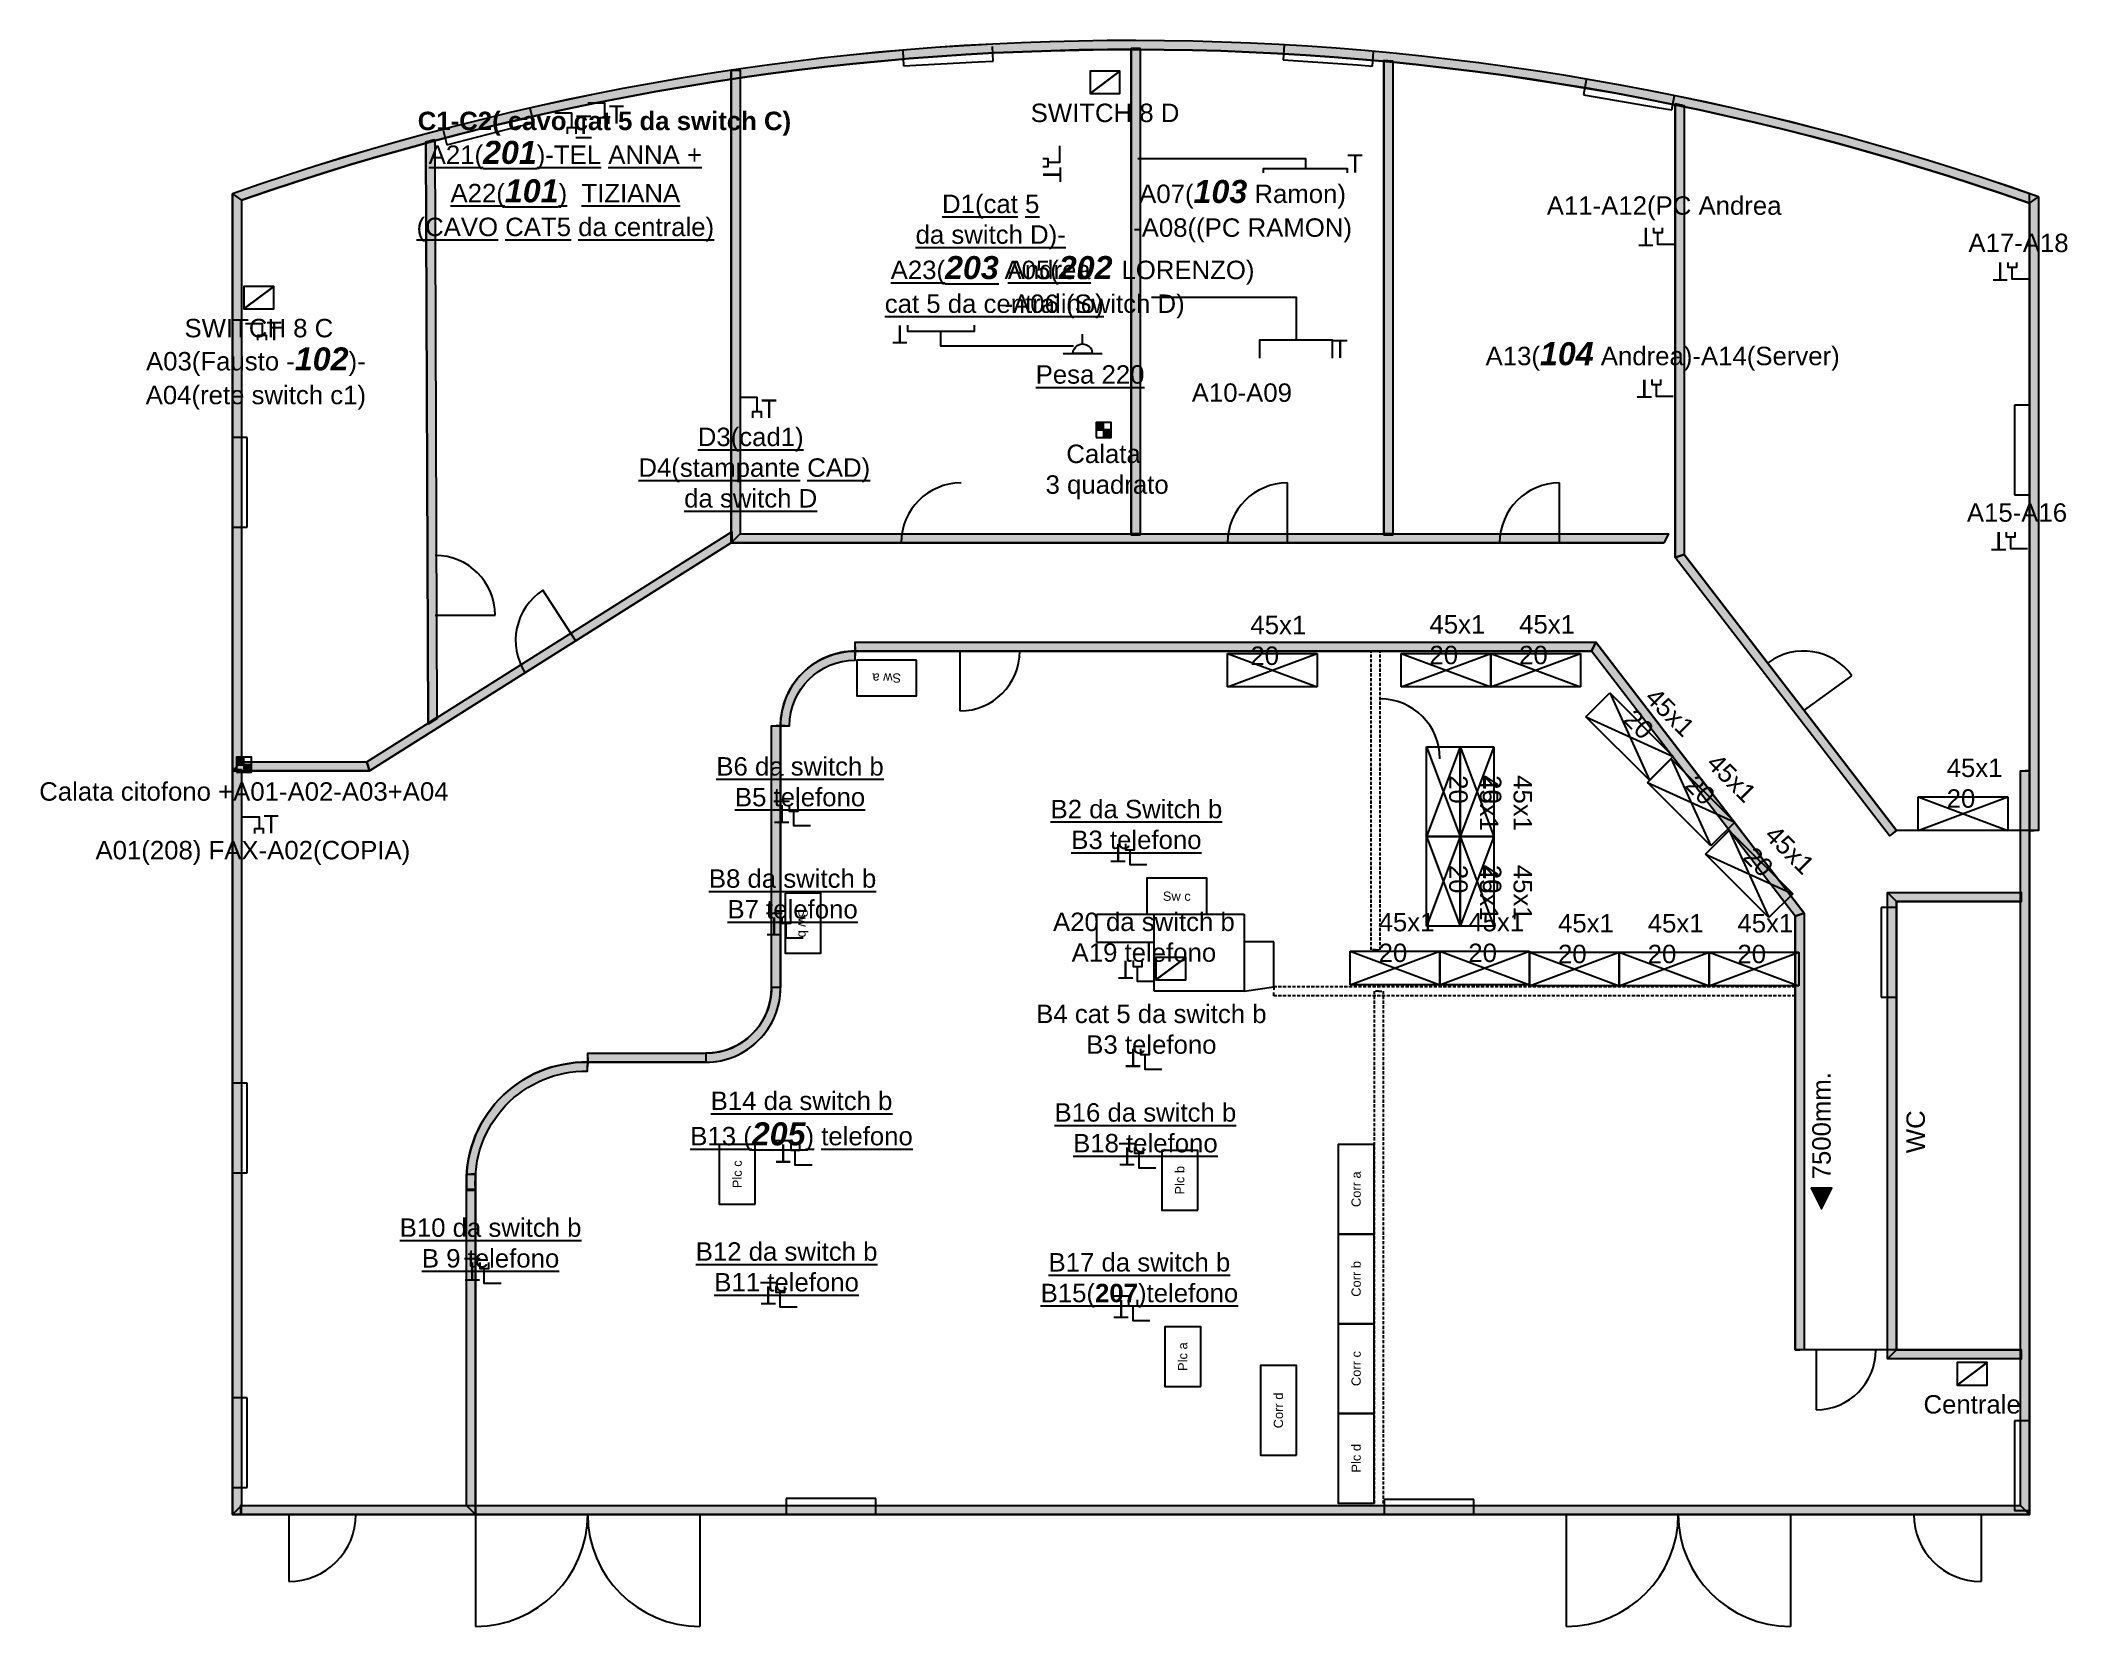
# Model space of a CAD drawing. Extents: x 299 to 34194, y 1587 to 28112.
import ezdxf

# ---------------------------------------------------------------- set-up
doc = ezdxf.new("R2010")
doc.units = 0
doc.header["$LTSCALE"] = 420.5
doc.header["$MEASUREMENT"] = 0
doc.linetypes.add('HIDDEN2', pattern=[0.1875, 0.125, -0.0625])
doc.layers.get('0').update_dxf_attribs({"linetype": 'CONTINUOUS'})
for name, color, linetype in [('ARMADIO', 30, 'CONTINUOUS'), ('DIVISORIE', 6, 'CONTINUOUS'), ('PARETI', 10, 'CONTINUOUS'), ('PORTE', 3, 'CONTINUOUS')]:
    doc.layers.add(name, color=color, linetype=linetype)
doc.styles.get("Standard").update_dxf_attribs({"font": 'txt.shx'})

msp = doc.modelspace()

# ---------------------------------------------------------------- hatches: boundary and pattern name
for color, points in [(253, [(3661, 25443, -0.170244), (33561, 25390), (33711, 25496, 0.171452), (3511, 25549)]), (253, [(18536, 27962), (18686, 27962), (18686, 27977), (18536, 27977)]), (253, [(18686, 27962), (18686, 19862), (18536, 19862), (18536, 27962)]), (253, [(11999, 27616), (11999, 19862), (11849, 19712), (11849, 27616), (11924, 27616)]), (7, [(17850, 27226), (18350, 27600), (18350, 27600), (18350, 27600), (17850, 27225), (17850, 27225)]), (253, [(22761, 27764), (22911, 27749), (22913, 27764), (22763, 27779)]), (253, [(22911, 27749), (22911, 19862), (22761, 19862), (22761, 27764)]), (253, [(27636, 27036), (27786, 27005), (27789, 27019), (27639, 27051)]), (253, [(27786, 27005), (27786, 19517), (27636, 19466), (27636, 27036)]), (6, [(6742, 26395), (6892, 26435), (6888, 26450), (6738, 26410)]), (6, [(6892, 26435), (6928, 16789), (6779, 16694), (6742, 26395)]), (253, [(3661, 25443), (3661, 16049), (3511, 15899), (3511, 25549)]), (253, [(33711, 25496), (33711, 14899), (33636, 14899), (33561, 14899), (33561, 25390)]), (7, [(3700, 23626), (4200, 24000), (4200, 24000), (4200, 24000), (3701, 23625), (3700, 23625)]), (253, [(5755, 16049), (11849, 19889), (11849, 19712), (5799, 15899)]), (253, [(11849, 19889), (11849, 19712), (11864, 19712), (11864, 19889)]), (253, [(11999, 19862), (27521, 19862), (27447, 19712), (11849, 19712)]), (253, [(18686, 19862), (18536, 19862), (18536, 19847), (18686, 19847)]), (253, [(22911, 19862), (22761, 19862), (22761, 19847), (22911, 19847)]), (253, [(31217, 14808), (27636, 19466), (27786, 19517), (31336, 14899), (31277, 14854)]), (253, [(13924, 18049), (26308, 18049), (26234, 17899), (13924, 17899), (13924, 17974)]), (253, [(29643, 13466), (26234, 17899), (26308, 18049), (29793, 13517)]), (253, [(12824, 16649, -0.414206), (13924, 17749), (13924, 17824), (13924, 17899, 0.414221), (12674, 16649), (12749, 16649)]), (6, [(6928, 16789), (6779, 16694), (6787, 16682), (6936, 16776)]), (253, [(12524, 12274), (12524, 16649), (12599, 16649), (12674, 16649), (12674, 12274)]), (253, [(3661, 16049), (5755, 16049), (5799, 15899), (3511, 15899)]), (253, [(3511, 15899), (3661, 15899), (3661, 15914), (3511, 15914)]), (253, [(3661, 15899), (3661, 3612), (3511, 3462), (3511, 15899)]), (253, [(33411, 3612), (33411, 15899), (33486, 15899), (33561, 15899), (33561, 3462)]), (253, [(31186, 13862), (33411, 13862), (33411, 13712), (31336, 13712)]), (253, [(31186, 6062), (31186, 13862), (31336, 13712), (31336, 6212)]), (253, [(33411, 13862), (33411, 13712), (33426, 13712), (33426, 13862)]), (253, [(29793, 13517), (29793, 6212), (29718, 6212), (29643, 6212), (29643, 13466)]), (7, [(18950, 12400), (19450, 12775), (19450, 12775), (19450, 12774), (18950, 12400), (18950, 12400)]), (253, [(12524, 12274, -0.414214), (11424, 11174), (11424, 11024, 0.414214), (12674, 12274)]), (253, [(7574, 8899, -0.440106), (9446, 10874), (9447, 10949), (9449, 11024, 0.4393), (7424, 8894)]), (253, [(9449, 11174), (11424, 11174), (11424, 11024), (9449, 11024), (9449, 11099)]), (253, [(7424, 3612), (7424, 9149), (7499, 9149), (7574, 9149), (7574, 3462)]), (253, [(7574, 8899), (7424, 8894), (7424, 8879), (7574, 8884)]), (252, [(30082, 8919), (29909, 8919), (30082, 8572), (30256, 8919)]), (253, [(33411, 6062), (31186, 6062), (31336, 6212), (33411, 6212)]), (253, [(33411, 6212), (33411, 6062), (33426, 6062), (33426, 6212)]), (7, [(32350, 5625), (32850, 6000), (32850, 6000), (32850, 5999), (32350, 5625), (32350, 5625)]), (253, [(3661, 3612), (7424, 3612), (7574, 3462), (3511, 3462)]), (253, [(3661, 3462), (3661, 3612), (3646, 3612), (3646, 3462)]), (253, [(3661, 3612), (33411, 3612), (33561, 3462), (3661, 3462)])]:
    msp.add_hatch(color=color).paths.add_polyline_path(points)
h = msp.add_hatch(color=7)
h.paths.add_polyline_path([(17950, 21600), (18075, 21600), (18075, 21725), (17950, 21725)])
h.paths.add_polyline_path([(18075, 21475), (18200, 21475), (18200, 21600), (18075, 21600)])
h = msp.add_hatch(color=7)
h.paths.add_polyline_path([(3575, 16000), (3700, 16000), (3700, 16125), (3575, 16125)])
h.paths.add_polyline_path([(3700, 15875), (3825, 15875), (3825, 16000), (3700, 16000)])

# ---------------------------------------------------------------- linework, layer by layer
at = {"color": 7, "linetype": 'CONTINUOUS'}
for p, q in [((18536, 27962), (18536, 19862)), ((18686, 27962), (18686, 19862)), ((22761, 27764), (22761, 19862)), ((22911, 27749), (22911, 19862)), ((27636, 27036), (27636, 19466)), ((27786, 27005), (27786, 19517)), ((6742, 26395), (6779, 16694)), ((6892, 26435), (6928, 16789)), ((3511, 25549), (3511, 15899)), ((3661, 25443), (3661, 16049)), ((5755, 16049), (11849, 19889)), ((5799, 15899), (11849, 19712)), ((11849, 19712), (27447, 19712)), ((11999, 19862), (27521, 19862)), ((29793, 13517), (26308, 18049)), ((29643, 13466), (26234, 17899)), ((3661, 16049), (5755, 16049)), ((3511, 15899), (5799, 15899)), ((3511, 15899), (3511, 3462)), ((3661, 15899), (3661, 3612)), ((31186, 13862), (33411, 13862)), ((31186, 6062), (31186, 13862)), ((31336, 13712), (33411, 13712)), ((31336, 6212), (31336, 13712)), ((33411, 6212), (31336, 6212)), ((33411, 6062), (31186, 6062)), ((3511, 3462), (7574, 3462)), ((3661, 3612), (7424, 3612)), ((3661, 3612), (33411, 3612)), ((3661, 3462), (33561, 3462))]:
    msp.add_line(p, q, dxfattribs=at)
at = {"color": 10, "linetype": 'CONTINUOUS'}
for p, q in [((17725, 23038), (17725, 23200)), ((17400, 22875), (18050, 22875))]:
    msp.add_line(p, q, dxfattribs=at)
at = {"color": 7, "linetype": 'CONTINUOUS'}
for points in [[(3661, 25443, -0.170244), (33561, 25390), (33711, 25496, 0.171452), (3511, 25549)], [(12824, 16649, -0.414206), (13924, 17749), (13924, 17824), (13924, 17899, 0.414221), (12674, 16649), (12749, 16649)], [(12524, 12274, -0.414214), (11424, 11174), (11424, 11024, 0.414214), (12674, 12274)], [(7574, 8899, -0.440106), (9446, 10874), (9447, 10949), (9449, 11024, 0.4393), (7424, 8894)]]:
    msp.add_lwpolyline(points, format="xyb", close=True, dxfattribs=at)
for points in [[(18536, 27962), (18686, 27962), (18686, 27977), (18536, 27977)], [(18686, 27962), (18686, 19862), (18536, 19862), (18536, 27962)], [(11999, 27616), (11999, 19862), (11849, 19712), (11849, 27616), (11924, 27616)], [(17850, 27225), (18350, 27225), (18350, 27600), (17850, 27600)], [(17850, 27226), (18350, 27600), (18350, 27600), (18350, 27600), (17850, 27225), (17850, 27225)], [(22761, 27764), (22911, 27749), (22913, 27764), (22763, 27779)], [(22911, 27749), (22911, 19862), (22761, 19862), (22761, 27764)], [(27636, 27036), (27786, 27005), (27789, 27019), (27639, 27051)], [(27786, 27005), (27786, 19517), (27636, 19466), (27636, 27036)], [(6742, 26395), (6892, 26435), (6888, 26450), (6738, 26410)], [(6892, 26435), (6928, 16789), (6779, 16694), (6742, 26395)], [(3661, 25443), (3661, 16049), (3511, 15899), (3511, 25549)], [(33711, 25496), (33711, 14899), (33636, 14899), (33561, 14899), (33561, 25390)], [(3700, 23625), (4200, 23625), (4200, 24000), (3700, 24000)], [(3700, 23626), (4200, 24000), (4200, 24000), (4200, 24000), (3701, 23625), (3700, 23625)], [(17950, 21475), (18200, 21475), (18200, 21725), (17950, 21725)], [(17950, 21600), (18075, 21600), (18075, 21725), (17950, 21725)], [(18075, 21475), (18200, 21475), (18200, 21600), (18075, 21600)], [(5755, 16049), (11849, 19889), (11849, 19712), (5799, 15899)], [(11849, 19889), (11849, 19712), (11864, 19712), (11864, 19889)], [(11999, 19862), (27521, 19862), (27447, 19712), (11849, 19712)], [(18686, 19862), (18536, 19862), (18536, 19847), (18686, 19847)], [(22911, 19862), (22761, 19862), (22761, 19847), (22911, 19847)], [(31217, 14808), (27636, 19466), (27786, 19517), (31336, 14899), (31277, 14854)], [(13924, 18049), (26308, 18049), (26234, 17899), (13924, 17899), (13924, 17974)], [(29643, 13466), (26234, 17899), (26308, 18049), (29793, 13517)], [(6928, 16789), (6779, 16694), (6787, 16682), (6936, 16776)], [(12524, 12274), (12524, 16649), (12599, 16649), (12674, 16649), (12674, 12274)], [(3661, 16049), (5755, 16049), (5799, 15899), (3511, 15899)], [(3575, 15875), (3825, 15875), (3825, 16125), (3575, 16125)], [(3575, 16000), (3700, 16000), (3700, 16125), (3575, 16125)], [(3700, 15875), (3825, 15875), (3825, 16000), (3700, 16000)], [(3511, 15899), (3661, 15899), (3661, 15914), (3511, 15914)], [(3661, 15899), (3661, 3612), (3511, 3462), (3511, 15899)], [(33411, 3612), (33411, 15899), (33486, 15899), (33561, 15899), (33561, 3462)], [(31186, 13862), (33411, 13862), (33411, 13712), (31336, 13712)], [(31186, 6062), (31186, 13862), (31336, 13712), (31336, 6212)], [(33411, 13862), (33411, 13712), (33426, 13712), (33426, 13862)], [(29793, 13517), (29793, 6212), (29718, 6212), (29643, 6212), (29643, 13466)], [(18950, 12400), (19450, 12400), (19450, 12775), (18950, 12775)], [(18950, 12400), (19450, 12775), (19450, 12775), (19450, 12774), (18950, 12400), (18950, 12400)], [(9449, 11174), (11424, 11174), (11424, 11024), (9449, 11024), (9449, 11099)], [(7424, 3612), (7424, 9149), (7499, 9149), (7574, 9149), (7574, 3462)], [(7574, 8899), (7424, 8894), (7424, 8879), (7574, 8884)], [(33411, 6062), (31186, 6062), (31336, 6212), (33411, 6212)], [(33411, 6212), (33411, 6062), (33426, 6062), (33426, 6212)], [(32350, 5625), (32850, 5625), (32850, 6000), (32350, 6000)], [(32350, 5625), (32850, 6000), (32850, 6000), (32850, 5999), (32350, 5625), (32350, 5625)], [(3661, 3612), (7424, 3612), (7574, 3462), (3511, 3462)], [(3661, 3462), (3661, 3612), (3646, 3612), (3646, 3462)], [(3661, 3612), (33411, 3612), (33561, 3462), (3661, 3462)]]:
    msp.add_lwpolyline(points, close=True, dxfattribs=at)
for points in [[(11924, 27616), (11849, 27616), (11849, 19712)], [(11924, 27616), (11999, 27616), (11999, 19862)], [(17060, 26140), (17144, 26140), (17144, 26000), (17060, 26000)], [(17340, 26350), (17340, 26070), (17144, 26070)], [(18650, 26140), (21450, 26140), (21450, 25972)], [(20750, 25900), (20750, 25972), (22150, 25972), (22150, 25900)], [(33711, 25496), (33711, 14899), (33636, 14899)], [(33561, 25390), (33561, 14899), (33636, 14899)], [(27415, 24980), (27415, 24896), (27275, 24896), (27275, 24980)], [(27625, 24700), (27345, 24700), (27345, 24896)], [(33340, 24400), (33340, 24316), (33200, 24316), (33200, 24400)], [(33550, 24120), (33270, 24120), (33270, 24316)], [(18875, 23821), (21295, 23821), (21295, 23106)], [(3725, 23380), (4005, 23380), (4005, 23184)], [(3935, 23100), (3935, 23184), (4075, 23184), (4075, 23100)], [(20690, 22800), (20690, 23106), (21900, 23106), (21900, 22800)], [(27390, 22440), (27390, 22356), (27250, 22356), (27250, 22440)], [(27600, 22160), (27320, 22160), (27320, 22356)], [(33315, 19890), (33315, 19806), (33175, 19806), (33175, 19890)], [(33525, 19610), (33245, 19610), (33245, 19806)], [(31277, 14854), (31217, 14808), (27636, 19466)], [(31277, 14854), (31336, 14899), (27786, 19517)], [(13924, 17974), (13924, 18049), (26308, 18049)], [(13924, 17974), (13924, 17899), (26234, 17899)], [(12524, 12274), (12524, 16649), (12599, 16649)], [(12674, 12274), (12674, 16649), (12599, 16649)], [(33411, 3612), (33411, 15899), (33486, 15899)], [(33561, 3462), (33561, 15899), (33486, 15899)], [(3675, 15130), (3955, 15130), (3955, 14934)], [(3885, 14850), (3885, 14934), (4025, 14934), (4025, 14850)], [(29643, 13466), (29643, 6212), (29718, 6212)], [(29793, 13517), (29793, 6212), (29718, 6212)], [(18715, 12725), (18715, 12620), (18575, 12620), (18575, 12725)], [(18925, 12375), (18645, 12375), (18645, 12620)], [(9449, 11099), (9449, 11174), (11424, 11174)], [(9449, 11099), (9449, 11024), (11424, 11024)], [(7424, 3612), (7424, 9149), (7499, 9149)], [(7574, 3462), (7574, 9149), (7499, 9149)]]:
    msp.add_lwpolyline(points, dxfattribs=at)
at = {"color": 10, "linetype": 'CONTINUOUS'}
for points in [[(8900, 26900), (9180, 26900), (9180, 26655)], [(9449, 27071), (9729, 27071), (9729, 26826)], [(9659, 26721), (9659, 26826), (9799, 26826), (9799, 26721)], [(9110, 26551), (9110, 26655), (9250, 26655), (9250, 26551)], [(15910, 23349), (15910, 23245), (14800, 23245), (14800, 23349)], [(17575, 23000), (15355, 23000), (15355, 23245)], [(12000, 22149), (12280, 22149), (12280, 21905)], [(12210, 21800), (12210, 21905), (12350, 21905), (12350, 21800)], [(12965, 15325), (12965, 15220), (12825, 15220), (12825, 15325)], [(13175, 14975), (12895, 14975), (12895, 15220)], [(18590, 14675), (18590, 14570), (18450, 14570), (18450, 14675)], [(18800, 14325), (18520, 14325), (18520, 14570)], [(12840, 13449), (12840, 13345), (12700, 13345), (12700, 13449)], [(13050, 13100), (12770, 13100), (12770, 13345)], [(18840, 11249), (18840, 11145), (18700, 11145), (18700, 11249)], [(19050, 10900), (18770, 10900), (18770, 11145)], [(12990, 9649), (12990, 9545), (12850, 9545), (12850, 9649)], [(13200, 9300), (12920, 9300), (12920, 9545)], [(18740, 9600), (18740, 9495), (18600, 9495), (18600, 9600)], [(18950, 9251), (18670, 9251), (18670, 9495)], [(7790, 7675), (7790, 7570), (7650, 7570), (7650, 7675)], [(8000, 7325), (7720, 7325), (7720, 7570)], [(12740, 7275), (12740, 7170), (12600, 7170), (12600, 7275)], [(12950, 6925), (12670, 6925), (12670, 7170)], [(18640, 7049), (18640, 6945), (18500, 6945), (18500, 7049)], [(18850, 6700), (18570, 6700), (18570, 6945)]]:
    msp.add_lwpolyline(points, dxfattribs=at)
msp.add_lwpolyline([(17790, 23024, -0.29868), (17887, 22875), (17562, 22875, -0.540026)], format="xyb", close=True, dxfattribs=at)
at = {"color": 7, "linetype": 'CONTINUOUS'}
for points in [[(12749, 16649), (12674, 16649, -0.414206), (13924, 17899), (13924, 17824)], [(12749, 16649), (12824, 16649, -0.414206), (13924, 17749), (13924, 17824)], [(7424, 8894, -0.4393), (9449, 11024), (9447, 10949)], [(7574, 8899, -0.440106), (9446, 10874), (9447, 10949)]]:
    msp.add_lwpolyline(points, format="xyb", dxfattribs=at)
at = {"color": 7, "linetype": 'HIDDEN2'}
for points in [[(22625, 12903), (22550, 12903), (22550, 17899)], [(22625, 12903), (22700, 12903), (22700, 17899)], [(29643, 12286), (20920, 12286), (20920, 12211)], [(29643, 12136), (20920, 12136), (20920, 12211)], [(22675, 12212), (22600, 12212), (22600, 3612)], [(22675, 12212), (22750, 12212), (22750, 3612)]]:
    msp.add_lwpolyline(points, dxfattribs=at)
at = {"color": 252, "linetype": 'CONTINUOUS'}
msp.add_lwpolyline([(30082, 8919), (29909, 8919), (30082, 8572), (30256, 8919)], close=True, dxfattribs=at)
at = {"color": 7, "linetype": 'CONTINUOUS'}
for centre, radius, start, end in [((18536, -17218), 45330, 70.4417, 109.3572), ((18536, -17218), 45180, 70.5759, 109.2225), ((11424, 12274), 1100, 270, 0), ((11424, 12274), 1250, 270, 0)]:
    msp.add_arc(centre, radius, start, end, dxfattribs=at)
at = {"layer": 'ARMADIO', "linetype": 'CONTINUOUS'}
for p, q in [((20150, 17300), (21650, 17862)), ((20150, 17862), (21650, 17300)), ((20150, 17862), (21650, 17862)), ((20150, 17300), (20150, 17862)), ((21650, 17862), (21650, 17300)), ((23050, 17300), (24550, 17862)), ((23050, 17862), (24550, 17300)), ((23050, 17862), (24550, 17862)), ((23050, 17300), (23050, 17862)), ((24550, 17300), (26050, 17862)), ((24550, 17862), (26050, 17300)), ((24550, 17862), (26050, 17862)), ((24550, 17300), (24550, 17862)), ((24550, 17862), (24550, 17300)), ((26050, 17862), (26050, 17300)), ((21650, 17300), (20150, 17300)), ((24550, 17300), (23050, 17300)), ((26050, 17300), (24550, 17300)), ((26142, 16802), (26539, 17200)), ((26539, 17200), (27202, 15742)), ((26539, 17200), (27600, 16139)), ((26142, 16802), (27600, 16139)), ((27202, 15742), (26142, 16802)), ((23475, 16300), (24037, 14800)), ((24037, 16300), (23475, 14800)), ((23475, 14800), (23475, 16300)), ((23475, 16300), (24037, 16300)), ((24037, 16300), (24600, 14800)), ((24600, 16300), (24037, 14800)), ((24037, 14800), (24037, 16300)), ((24037, 16300), (24600, 16300)), ((24037, 16300), (24037, 14800)), ((24600, 16300), (24600, 14800)), ((27171, 15702), (27569, 16100)), ((27600, 16139), (27202, 15742)), ((27569, 16100), (28231, 14642)), ((27569, 16100), (28629, 15039)), ((27171, 15702), (28629, 15039)), ((28231, 14642), (27171, 15702)), ((31699, 14899), (33199, 15462)), ((31699, 15462), (33199, 14899)), ((31699, 15462), (33199, 15462)), ((31699, 14899), (31699, 15462)), ((33199, 15462), (33199, 14899)), ((28629, 15039), (28231, 14642)), ((24037, 14800), (23475, 14800)), ((23475, 14800), (24037, 13300)), ((24037, 14800), (23475, 13300)), ((23475, 13300), (23475, 14800)), ((23475, 14800), (24037, 14800)), ((24037, 14800), (24600, 13300)), ((24037, 13300), (24037, 14800)), ((24037, 14800), (24600, 14800)), ((24037, 14800), (24037, 13300)), ((24600, 14800), (24037, 14800)), ((24600, 14800), (24037, 13300)), ((24600, 14800), (24600, 13300)), ((28142, 14502), (28539, 14900)), ((28539, 14900), (29202, 13442)), ((28539, 14900), (29600, 13839)), ((33199, 14899), (31699, 14899)), ((28142, 14502), (29600, 13839)), ((29202, 13442), (28142, 14502)), ((29600, 13839), (29202, 13442)), ((24037, 13300), (23475, 13300)), ((24600, 13300), (24037, 13300)), ((22200, 12319), (23700, 12881)), ((22200, 12881), (23700, 12319)), ((22200, 12881), (23700, 12881)), ((22200, 12319), (22200, 12881)), ((23700, 12881), (23700, 12319)), ((23700, 12319), (25200, 12881)), ((23700, 12881), (25200, 12319)), ((23700, 12881), (25200, 12881)), ((23700, 12319), (23700, 12881)), ((25200, 12881), (25200, 12319)), ((25200, 12300), (26700, 12862)), ((25200, 12862), (26700, 12300)), ((25200, 12862), (26700, 12862)), ((25200, 12300), (25200, 12862)), ((26700, 12862), (26700, 12300)), ((26700, 12300), (28200, 12862)), ((26700, 12862), (28200, 12300)), ((26700, 12862), (28200, 12862)), ((26700, 12300), (26700, 12862)), ((28200, 12300), (29700, 12862)), ((28200, 12862), (29700, 12300)), ((28200, 12862), (29700, 12862)), ((28200, 12300), (28200, 12862)), ((28200, 12862), (28200, 12300)), ((29700, 12862), (29700, 12300)), ((23700, 12319), (22200, 12319)), ((25200, 12319), (23700, 12319)), ((26700, 12300), (25200, 12300)), ((28200, 12300), (26700, 12300)), ((29700, 12300), (28200, 12300))]:
    msp.add_line(p, q, dxfattribs=at)
for points in [[(14950, 17750), (13950, 17750), (13950, 17150), (14950, 17150)], [(18800, 13500), (19800, 13500), (19800, 14100), (18800, 14100)], [(12750, 13850), (12750, 12850), (13350, 12850), (13350, 13850)], [(12250, 8650), (12250, 9650), (11650, 9650), (11650, 8650)], [(19650, 8550), (19650, 9550), (19050, 9550), (19050, 8550)], [(22600, 8150), (22600, 9650), (22000, 9650), (22000, 8150)], [(22600, 6650), (22600, 8150), (22000, 8150), (22000, 6650)], [(19700, 5600), (19700, 6600), (19100, 6600), (19100, 5600)], [(22600, 5150), (22600, 6650), (22000, 6650), (22000, 5150)], [(21300, 4450), (21300, 5950), (20700, 5950), (20700, 4450)], [(22600, 3650), (22600, 5150), (22000, 5150), (22000, 3650)]]:
    msp.add_lwpolyline(points, close=True, dxfattribs=at)
at = {"layer": 'DIVISORIE', "linetype": 'CONTINUOUS'}
for p, q in [((14719, 27937), (14732, 27688)), ((16230, 27766), (16217, 28011)), ((21094, 28038), (21077, 27788)), ((22573, 27685), (22590, 27930)), ((14732, 27688), (15980, 27753)), ((15980, 27753), (16230, 27766)), ((21077, 27788), (22324, 27703)), ((22324, 27703), (22573, 27685)), ((26144, 27450), (26102, 27204)), ((26102, 27204), (27334, 26992)), ((27580, 26950), (27621, 27192)), ((8547, 26738), (8487, 26976)), ((27334, 26992), (27580, 26950)), ((7031, 26612), (7093, 26370)), ((7093, 26370), (8304, 26677)), ((8304, 26677), (8547, 26738)), ((33306, 22012), (33306, 20762)), ((33556, 22012), (33306, 22012)), ((3756, 21475), (3511, 21475)), ((3756, 21225), (3756, 21475)), ((3756, 19975), (3756, 21225)), ((33306, 20762), (33306, 20512)), ((33306, 20512), (33551, 20512)), ((3506, 19975), (3756, 19975)), ((31081, 13612), (31081, 12362)), ((31331, 13612), (31081, 13612)), ((31081, 12362), (31081, 12112)), ((31081, 12112), (31326, 12112)), ((3756, 10675), (3511, 10675)), ((3756, 10425), (3756, 10675)), ((3756, 9175), (3756, 10425)), ((3506, 9175), (3756, 9175)), ((3756, 5412), (3511, 5412)), ((3756, 5162), (3756, 5412)), ((3756, 3912), (3756, 5162)), ((33306, 5025), (33306, 3775)), ((33556, 5025), (33306, 5025)), ((3506, 3912), (3756, 3912)), ((33306, 3775), (33306, 3525)), ((12769, 3725), (12769, 3480)), ((13019, 3725), (12769, 3725)), ((14269, 3725), (13019, 3725)), ((14269, 3475), (14269, 3725)), ((22769, 3712), (22769, 3467)), ((23019, 3712), (22769, 3712)), ((24269, 3712), (23019, 3712)), ((24269, 3462), (24269, 3712)), ((33306, 3525), (33551, 3525))]:
    msp.add_line(p, q, dxfattribs=at)
at = {"layer": 'PARETI', "linetype": 'CONTINUOUS'}
for p, q in [((33561, 15899), (33561, 25549)), ((33561, 14899), (31336, 14899)), ((17961, 13499), (20424, 13499)), ((17961, 13024), (17961, 13499)), ((18924, 12212), (18924, 13500)), ((20424, 13499), (20424, 12212)), ((18924, 13024), (17961, 13024)), ((20924, 13037), (20424, 13037)), ((20920, 12286), (20924, 13037)), ((20424, 12212), (18924, 12212)), ((20424, 12212), (20920, 12286)), ((31336, 6212), (29643, 6212)), ((33561, 3462), (33561, 6212)), ((3511, 3462), (5011, 3462))]:
    msp.add_line(p, q, dxfattribs=at)
at = {"layer": 'PORTE', "linetype": 'CONTINUOUS'}
for p, q in [((21149, 19712), (21149, 20712)), ((25699, 19712), (25699, 20712)), ((9243, 18078), (8698, 18917)), ((6900, 18500), (7900, 18500)), ((15674, 17899), (15674, 16899)), ((29780, 16901), (30589, 17489)), ((29990, 6212), (29990, 5212)), ((4449, 3462), (4449, 2337)), ((7574, 3462), (7574, 1587)), ((11324, 3462), (11324, 1587)), ((25811, 3462), (25811, 1587)), ((29561, 3462), (29561, 1587)), ((32749, 3462), (32749, 2337))]:
    msp.add_line(p, q, dxfattribs=at)
for centre, radius, start, end in [((15692, 19712), 1000, 90, 180), ((21149, 19712), 1000, 90, 180), ((25699, 19712), 1000, 90, 180), ((6900, 18500), 1000, 0, 90), ((9243, 18078), 1000, 123, 213), ((15674, 17899), 1000, 270, 0), ((29780, 16901), 1000, 36, 126), ((22700, 16100), 1000, 0, 90), ((29990, 6212), 1000, 270, 0), ((4449, 3462), 1125, 270, 0), ((7574, 3462), 1875, 270, 0), ((11324, 3462), 1875, 180, 270), ((25811, 3462), 1875, 270, 0), ((29561, 3462), 1875, 180, 270), ((32749, 3462), 1125, 180, 270)]:
    msp.add_arc(centre, radius, start, end, dxfattribs=at)

# ---------------------------------------------------------------- texts
for s, insert, char_height, width, attachment_point in [('\\C10;\\fArial|b1|i0|;\\H308.19706650451;C1-C2( cavo cat 5 da switch C)', (9729, 26721), 308.2, 6412.19, 5), ('\\C7;\\fArial|b0|i0|;\\H308.19706650451;\\LT\\l', (9250, 26551), 308.2, 350, 7), ('\\C7;\\fArial|b0|i0|;\\H308.19706650451;T', (9799, 26721), 308.2, 350, 7), ('\\C7;\\fArial|b0|i0|;\\H308.19706650451;SWITCH 8 D', (18100, 26900), 308.2, 3386.67, 5), ('\\C10;\\fArial|b0|i0|;\\H308.19706650451;\\LA\\l\\L21\\l\\L(\\l\\fArial|b1|i1|;\\H385.24897841737;\\L201\\l\\fArial|b0|i0|;\\H308.19706650451;\\L)\\l\\L-\\l\\LTEL ANNA \\l\\L+\\l\\P\\LA\\l\\L22\\l\\L(\\l\\fArial|b1|i1|;\\H385.24897841737;\\L101\\l\\fArial|b0|i0|;\\H308.19706650451;\\L)  \\l\\LTIZIANA \\l\\P\\L(\\l\\LCAVO CAT\\l\\L5 \\l\\Lda centrale\\l\\L) \\l', (9075, 25591), 308.197, 5283.16, 5), ('\\C7;\\fArial|b0|i0|;\\H308.19706650451;T', (22150, 25900), 308.2, 3500, 7), ('\\C7;\\fArial|b0|i0|;\\H308.19706650451;A07(\\fArial|b1|i1|;\\H385.24897841737;103\\fArial|b0|i0|;\\H308.19706650451; Ramon)\\P-A08((PC RAMON)', (20400, 25258), 308.197, 3870.54, 5), ('\\C10;\\fArial|b0|i0|;\\H308.19706650451;\\LD\\l\\L1\\l\\L(\\l\\Lcat \\l\\L5 \\l\\P\\Lda switch D\\l\\L)\\l\\L-\\l\\P\\LA\\l\\L23\\l\\L(\\l\\fArial|b1|i1|;\\H385.24897841737;\\L203 \\l\\fArial|b0|i0|;\\H308.19706650451;\\LAndrea\\l\\P\\L cat \\l\\L5 \\l\\Lda centralino\\l\\L)\\l', (16188, 24499), 308.2, 3990.01, 5), ('\\C7;\\fArial|b0|i0|;\\H308.19706650451;A11-A12(PC Andrea', (27450, 25305), 308.2, 4131.19, 5), ('\\C7;\\fArial|b0|i0|;\\H308.19706650451;A17-A18', (33375, 24725), 308.2, 3386.67, 5), ('\\C7;\\fArial|b0|i0|;\\H308.19706650451;A05(\\fArial|b1|i1|;\\H385.24897841737;202 \\fArial|b0|i0|;\\H308.19706650451;LORENZO)\\P-A06 (Switch D)', (16418, 23985), 308.197, 4383.49, 4), ('\\C7;\\fArial|b0|i0|;\\H308.19706650451;SWITCH 8 C', (3950, 23300), 308.2, 3386.67, 5), ('\\C7;\\fArial|b0|i0|;\\H308.19706650451;T', (4075, 23100), 308.2, 350, 7), ('\\C7;\\fArial|b0|i0|;\\H308.19706650451;T', (21900, 22800), 308.2, 3025, 7), ('\\C7;\\fArial|b0|i0|;\\H308.19706650451;A13(\\fArial|b1|i1|;\\H385.24897841737;104\\fArial|b0|i0|;\\H308.19706650451; Andrea)-A14(Server)', (27425, 22828), 308.197, 6095.78, 5), ('\\C10;\\fArial|b0|i0|;\\H308.19706650451;\\LPesa \\l\\L220                     \\l', (17850, 22525), 308.2, 4530.73, 5), ('\\C7;\\fArial|b0|i0|;\\H308.19706650451;A10-A09\\P', (20388, 22221), 308.2, 3386.67, 5), ('\\C7;\\fArial|b0|i0|;\\H308.19706650451;T', (12350, 21800), 308.2, 350, 7), ('\\C10;\\fArial|b0|i0|;\\H308.19706650451;\\LD\\l\\L3\\l\\L(\\l\\Lcad\\l\\L1\\l\\L)\\l\\P\\L D\\l\\L4\\l\\L(\\l\\Lstampante CAD\\l\\L) \\l\\P\\Lda switch D\\l', (12175, 20967), 308.2, 4318.47, 5), ('\\C7;\\fArial|b0|i0|;\\H308.19706650451;Calata\\P 3 quadrato', (18075, 20896), 308.2, 3386.67, 5), ('\\C7;\\fArial|b0|i0|;\\H308.19706650451;A15-A16', (33350, 20215), 308.2, 3386.67, 5), ('\\fArial|b0|i0|c0|p0;\\L\\C1;B6 da switch b\\PB5 telefono', (13000, 15713), 308.2, 7272.95, 5), ('\\C7;\\fArial|b0|i0|;\\H308.19706650451;Calata citofono +A01-A02-A03+A04', (3700, 15550), 308.2, 7002.93, 5), ('\\fArial|b0|i0|c0|p0;\\L\\C1;B2 da Switch b\\PB3 telefono', (18625, 14999), 308.2, 3448.03, 5), ('\\C7;\\fArial|b0|i0|;\\H308.19706650451;T', (4025, 14850), 308.2, 350, 7), ('\\C7;\\fArial|b0|i0|;\\H308.19706650451;A01(208) FAX-A02(COPIA)', (3850, 14525), 308.2, 5447.9, 5), ('\\fArial|b0|i0|c0|p0;\\L\\C1;B8 da switch b \\PB7 telefono', (12875, 13837), 308.2, 7272.95, 5), ('\\fArial|b0|i0|c0|p0;A20 da switch b\\PA19 telefono', (18750, 13113), 308.2, 4919.01, 5), ('\\fArial|b0|i0|c0|p0;\\C1;B4 cat 5 da switch b \\PB3 telefono', (18875, 11574), 308.2, 4766.18, 5), ('\\fArial|b0|i0|c0|p0;\\L\\C1;B14 da switch b \\PB13 (\\fArial|b1|i1|c0|p0;\\H385;205\\fArial|b0|i0|c0|p0;\\H308;) telefono', (13025, 10037), 308.2, 7272.95, 5), ('\\fArial|b0|i0|c0|p0;\\L\\C1;B16 da switch b B18 telefono', (18775, 9925), 308.2, 3386.67, 5), ('\\fArial|b0|i0|c0|p0;\\L\\C1;B10 da switch b B 9 telefono', (7825, 7999), 308.2, 3386.67, 5), ('\\fArial|b0|i0|c0|p0;\\L\\C1;B12 da switch b B11 telefono', (12775, 7599), 308.2, 3386.67, 5), ('\\fArial|b0|i0|c0|p0;\\L\\C1;B17 da switch b B15(\\fArial|b1|i0|c0|p0;207\\fArial|b0|i0|c0|p0;)telefono', (18675, 7374), 308.2, 3386.67, 5), ('\\C7;\\fArial|b0|i0|;\\H308.19706650451;Centrale ', (32600, 5300), 308.2, 3386.67, 5)]:
    msp.add_mtext(s, dxfattribs=dict(insert=insert, char_height=char_height, width=width, attachment_point=attachment_point))
at = {"char_height": 308.2}
for s, insert, width, attachment_point, rotation in [('\\C7;\\fArial|b0|i0|;\\H308.19706650451;T', (17060, 26000), 350, 7, 270), ('\\C7;\\fArial|b0|i0|;\\H308.19706650451;T', (27275, 24980), 350, 7, 180), ('\\C7;\\fArial|b0|i0|;\\H308.19706650451;T', (33200, 24400), 350, 7, 180), ('\\C7;\\fArial|b0|i0|;\\H308.19706650451;T', (14800, 23349), 2775, 7, 180), ('\\C7;\\fArial|b0|i0|;\\H308.19706650451;T', (27250, 22440), 350, 7, 180), ('\\C7;\\fArial|b0|i0|;\\H308.19706650451;T', (33175, 19890), 350, 7, 180), ('\\C7;\\fArial|b0|i0|;\\H308.19706650451;\\LT\\l', (12825, 15325), 350, 7, 180), ('\\C7;\\fArial|b0|i0|;\\H308.19706650451;T', (18450, 14675), 350, 7, 180), ('\\C7;\\fArial|b0|i0|;\\H308.19706650451;\\LT\\l', (12700, 13449), 350, 7, 180), ('\\C7;\\fArial|b0|i0|;\\H308.19706650451;T', (18575, 12725), 350, 7, 180), ('\\C7;\\fArial|b0|i0|;\\H308.19706650451;T', (18700, 11249), 350, 7, 180), ('\\C252;\\fArial|b0|i0|;\\H308.19706650451;7500mm.', (30082, 9962), 1914.49, 5, 90), ('\\C7;\\fArial|b0|i0|;\\H308.19706650451;\\LT\\l', (12850, 9649), 350, 7, 180), ('\\C7;\\fArial|b0|i0|;\\H308.19706650451;\\LT\\l', (18600, 9600), 350, 7, 180), ('\\C7;\\fArial|b0|i0|;\\H308.19706650451;\\LT\\l', (7650, 7675), 350, 7, 180), ('\\C7;\\fArial|b0|i0|;\\H308.19706650451;\\LT\\l', (12600, 7275), 350, 7, 180), ('\\C7;\\fArial|b0|i0|;\\H308.19706650451;\\LT\\l', (18500, 7049), 350, 7, 180)]:
    msp.add_mtext(s, dxfattribs=dict(at, insert=insert, width=width, attachment_point=attachment_point, rotation=rotation))
at = {"layer": 'ARMADIO'}
for s, insert, char_height, width, attachment_point in [('\\C7;\\fArial|b0|i0|;\\H308.19706650451;A03(Fausto -\\fArial|b1|i1|;\\H385.24897841737;102\\fArial|b0|i0|;\\H308.19706650451;)-\\PA04(rete switch c1)', (3900, 22458), 308.197, 3895.14, 5), ('\\C7;\\fArial|b0|i0|;\\H308.19706650451;45x1\\P20', (20531, 17664), 308.2, 937.5, 7), ('\\C7;\\fArial|b0|i0|;\\H308.19706650451;45x1\\P20', (23525, 17676), 308.2, 937.5, 7), ('\\C7;\\fArial|b0|i0|;\\H308.19706650451;45x1\\P20', (25025, 17676), 308.2, 937.5, 7), ('\\C7;\\fArial|b0|i0|;\\H308.19706650451;45x1\\P20', (32174, 15276), 308.2, 937.5, 7), ('\\C7;\\fArial|b0|i0|;\\H154.10029677674;Sw c', (19300, 13800), 154.1, 1000, 5), ('\\C7;\\fArial|b0|i0|;\\H308.19706650451;45x1\\P20', (22675, 12695), 308.2, 937.5, 7), ('\\C7;\\fArial|b0|i0|;\\H308.19706650451;45x1\\P20', (24175, 12695), 308.2, 937.5, 7), ('\\C7;\\fArial|b0|i0|;\\H308.19706650451;45x1\\P20', (25675, 12676), 308.2, 937.5, 7), ('\\C7;\\fArial|b0|i0|;\\H308.19706650451;45x1\\P20', (27175, 12676), 308.2, 937.5, 7), ('\\C7;\\fArial|b0|i0|;\\H308.19706650451;45x1\\P20', (28675, 12676), 308.2, 937.5, 7)]:
    msp.add_mtext(s, dxfattribs=dict(at, insert=insert, char_height=char_height, width=width, attachment_point=attachment_point))
for s, insert, char_height, width, attachment_point, rotation in [('\\C7;\\fArial|b0|i0|;\\H154.10029677674;Sw a', (14450, 17450), 154.1, 1000, 5, 180), ('\\C7;\\fArial|b0|i0|;\\H308.19706650451;45x1\\P20', (26744, 16733), 308.2, 937.5, 7, 315), ('\\C7;\\fArial|b0|i0|;\\H308.19706650451;45x1\\P20', (27773, 15633), 308.2, 937.5, 7, 315), ('\\C7;\\fArial|b0|i0|;\\H308.19706650451;45x1\\P20', (23851, 15825), 308.2, 937.5, 7, 270), ('\\C7;\\fArial|b0|i0|;\\H308.19706650451;45x1\\P20', (24414, 15825), 308.2, 937.5, 7, 270), ('\\C7;\\fArial|b0|i0|;\\H308.19706650451;45x1\\P20', (28744, 14433), 308.2, 937.5, 7, 315), ('\\C7;\\fArial|b0|i0|;\\H308.19706650451;45x1\\P20', (23851, 14325), 308.2, 937.5, 7, 270), ('\\C7;\\fArial|b0|i0|;\\H308.19706650451;45x1\\P20', (24414, 14325), 308.2, 937.5, 7, 270), ('\\C7;\\fArial|b0|i0|;\\H154.10029677674;Sw b', (13050, 13350), 154.1, 1000, 5, 270), ('\\C7;\\fArial|b0|i0|;\\H308.19706650451;WC', (31814, 9502), 308.2, 1562.5, 7, 90), ('\\C7;\\fArial|b0|i0|;\\H154.10029677674;Plc c', (11950, 9150), 154.1, 1000, 5, 90), ('\\C7;\\fArial|b0|i0|;\\H154.10029677674;Plc b', (19350, 9050), 154.1, 1000, 5, 90), ('\\C7;\\fArial|b0|i0|;\\H154.10029677674;Corr a', (22300, 8900), 154.1, 1500, 5, 90), ('\\C7;\\fArial|b0|i0|;\\H154.10029677674;Corr b', (22300, 7400), 154.1, 1500, 5, 90), ('\\C7;\\fArial|b0|i0|;\\H154.10029677674;Plc a', (19400, 6100), 154.1, 1000, 5, 90), ('\\C7;\\fArial|b0|i0|;\\H154.10029677674;Corr c', (22300, 5900), 154.1, 1500, 5, 90), ('\\C7;\\fArial|b0|i0|;\\H154.10029677674;Corr d', (21000, 5200), 154.1, 1500, 5, 90), ('\\C7;\\fArial|b0|i0|;\\H154.10029677674;Plc d', (22300, 4400), 154.1, 1500, 5, 90)]:
    msp.add_mtext(s, dxfattribs=dict(at, insert=insert, char_height=char_height, width=width, attachment_point=attachment_point, rotation=rotation))

doc.saveas('drawing.dxf')
